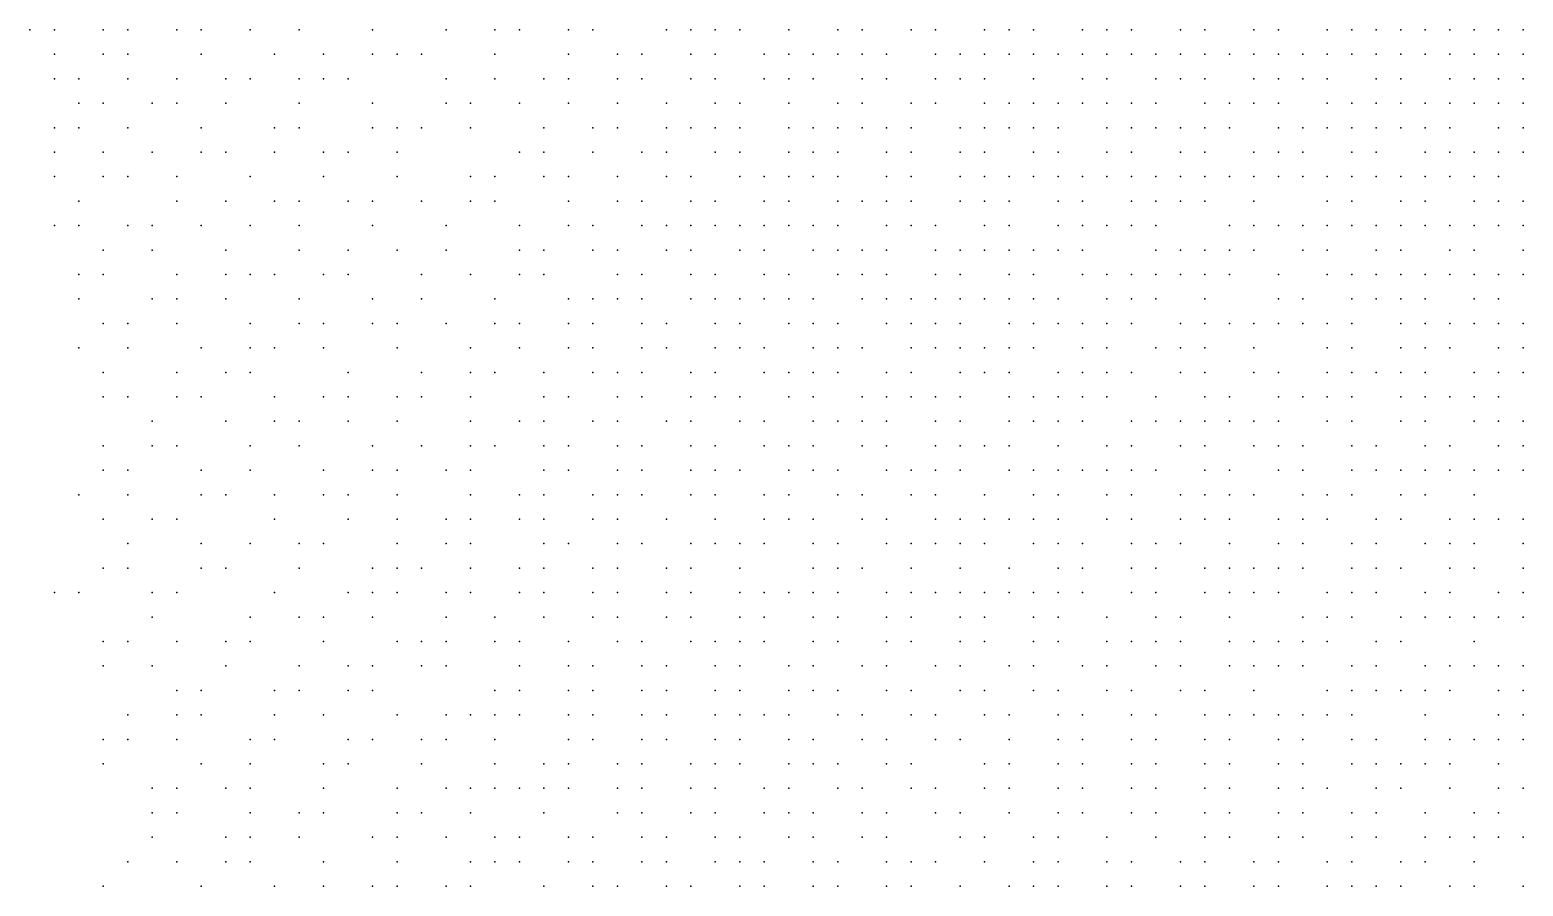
# Model space of a CAD drawing. Extents: x 429 to 793, y 817 to 1241.
# Drawn here: x 430.1 to 474.63, y 1108.61 to 1134.16 of the extents above; entities that cross this region are included whole.
import ezdxf

# ---------------------------------------------------------------- set-up
doc = ezdxf.new("R2010")
doc.units = 0

msp = doc.modelspace()

# ---------------------------------------------------------------- linework, layer by layer
for p in [(430.1, 1134.16, 36.627), (430.83, 1134.16, 38.697), (432.29, 1134.16, 43.99), (433.02, 1134.16, 46.883), (434.48, 1134.16, 52.167), (435.21, 1134.16, 53.85), (436.67, 1134.16, 59.05), (438.13, 1134.16, 64.03), (440.32, 1134.16, 71.054), (442.51, 1134.16, 77.49), (443.97, 1134.16, 82.232), (444.7, 1134.16, 83.904), (446.16, 1134.16, 88.23), (446.89, 1134.16, 90.485), (449.08, 1134.16, 96.542), (449.81, 1134.16, 98.606), (450.54, 1134.16, 100.353), (451.27, 1134.16, 102.727), (452.73, 1134.16, 107.301), (454.19, 1134.16, 111.198), (454.92, 1134.16, 114.02), (456.38, 1134.16, 118.237), (457.11, 1134.16, 120.145), (458.57, 1134.16, 124.683), (459.3, 1134.16, 126.77), (460.03, 1134.16, 128.952), (461.49, 1134.16, 132.63), (462.22, 1134.16, 134.45), (462.95, 1134.16, 136.253), (464.41, 1134.16, 140.695), (465.14, 1134.16, 142.46), (466.6, 1134.16, 145.91), (467.33, 1134.16, 147.055), (468.79, 1134.16, 151.328), (469.52, 1134.16, 152.898), (470.25, 1134.16, 154.605), (470.98, 1134.16, 156.143), (471.71, 1134.16, 157.81), (472.44, 1134.16, 159.04), (473.17, 1134.16, 160.933), (473.9, 1134.16, 162.14), (474.63, 1134.16, 163.998), (430.83, 1133.43, 38.903), (432.29, 1133.43, 44.268), (433.02, 1133.43, 45.707), (435.21, 1133.43, 54.15), (437.4, 1133.43, 61.72), (438.86, 1133.43, 66.672), (440.32, 1133.43, 70.493), (441.05, 1133.43, 73.363), (441.78, 1133.43, 74.93), (443.97, 1133.43, 81.735), (446.16, 1133.43, 87.75), (447.62, 1133.43, 91.78), (448.35, 1133.43, 94.183), (449.81, 1133.43, 97.692), (450.54, 1133.43, 100.772), (452, 1133.43, 105.012), (452.73, 1133.43, 106.857), (453.46, 1133.43, 108.922), (454.19, 1133.43, 111.42), (454.92, 1133.43, 113.938), (455.65, 1133.43, 115.97), (457.11, 1133.43, 120.47), (457.84, 1133.43, 122.75), (458.57, 1133.43, 124.908), (459.3, 1133.43, 126.989), (460.03, 1133.43, 128.867), (460.76, 1133.43, 130.097), (461.49, 1133.43, 132.955), (462.22, 1133.43, 134.775), (462.95, 1133.43, 136.987), (463.68, 1133.43, 138.365), (464.41, 1133.43, 140.523), (465.14, 1133.43, 141.89), (465.87, 1133.43, 144.027), (466.6, 1133.43, 146.212), (467.33, 1133.43, 147.437), (468.06, 1133.43, 149.507), (468.79, 1133.43, 150.793), (469.52, 1133.43, 152.815), (470.25, 1133.43, 154.07), (470.98, 1133.43, 156.055), (471.71, 1133.43, 157.29), (472.44, 1133.43, 159.305), (473.17, 1133.43, 160.413), (473.9, 1133.43, 162.397), (474.63, 1133.43, 163.493), (430.83, 1132.7, 38.307), (431.56, 1132.7, 40.826), (433.02, 1132.7, 46.567), (434.48, 1132.7, 50.987), (435.94, 1132.7, 56.718), (436.67, 1132.7, 59.116), (438.13, 1132.7, 63.055), (438.86, 1132.7, 66.275), (439.59, 1132.7, 68.66), (442.51, 1132.7, 77.309), (443.97, 1132.7, 81.24), (445.43, 1132.7, 85.487), (446.16, 1132.7, 87.931), (447.62, 1132.7, 92.08), (448.35, 1132.7, 93.722), (449.81, 1132.7, 98.34), (450.54, 1132.7, 100.097), (452, 1132.7, 104.572), (452.73, 1132.7, 106.894), (453.46, 1132.7, 109.237), (454.92, 1132.7, 113.508), (455.65, 1132.7, 115.543), (457.11, 1132.7, 120.057), (457.84, 1132.7, 121.76), (458.57, 1132.7, 124.61), (460.03, 1132.7, 129.09), (461.49, 1132.7, 132.38), (462.22, 1132.7, 134.19), (463.68, 1132.7, 137.8), (464.41, 1132.7, 140.445), (465.14, 1132.7, 142.113), (466.6, 1132.7, 145.58), (467.33, 1132.7, 147.66), (468.06, 1132.7, 148.957), (468.79, 1132.7, 151.005), (470.25, 1132.7, 154.28), (470.98, 1132.7, 155.52), (472.44, 1132.7, 158.7), (473.17, 1132.7, 161.1), (473.9, 1132.7, 162.655), (474.63, 1132.7, 164.17), (431.56, 1131.97, 40.717), (432.29, 1131.97, 43.007), (433.75, 1131.97, 48.28), (434.48, 1131.97, 50.916), (435.94, 1131.97, 56.139), (438.13, 1131.97, 63.722), (440.32, 1131.97, 69.985), (442.51, 1131.97, 77.122), (443.24, 1131.97, 79.097), (444.7, 1131.97, 83.213), (446.16, 1131.97, 87.454), (447.62, 1131.97, 91.493), (449.08, 1131.97, 95.675), (450.54, 1131.97, 100.29), (451.27, 1131.97, 102.52), (452.73, 1131.97, 106.628), (454.19, 1131.97, 111.214), (454.92, 1131.97, 113.835), (456.38, 1131.97, 117.72), (457.11, 1131.97, 120.293), (458.57, 1131.97, 124.747), (459.3, 1131.97, 126.82), (460.03, 1131.97, 128.7), (460.76, 1131.97, 131.068), (461.49, 1131.97, 132.71), (462.22, 1131.97, 135.013), (462.95, 1131.97, 136.335), (463.68, 1131.97, 138.603), (465.14, 1131.97, 141.638), (465.87, 1131.97, 144.255), (466.6, 1131.97, 145.11), (467.33, 1131.97, 147.12), (468.79, 1131.97, 151.292), (469.52, 1131.97, 153.02), (470.25, 1131.97, 154.56), (470.98, 1131.97, 156.24), (471.71, 1131.97, 157.745), (472.44, 1131.97, 159.4), (473.17, 1131.97, 160.868), (473.9, 1131.97, 162.48), (474.63, 1131.97, 163.67), (430.83, 1131.24, 37.27), (431.56, 1131.24, 40.087), (433.02, 1131.24, 45.617), (435.21, 1131.24, 53.079), (437.4, 1131.24, 60.745), (438.13, 1131.24, 63.047), (440.32, 1131.24, 70.647), (441.05, 1131.24, 72.142), (441.78, 1131.24, 74.303), (443.24, 1131.24, 78.593), (445.43, 1131.24, 85.065), (446.89, 1131.24, 89.423), (447.62, 1131.24, 91.675), (449.08, 1131.24, 95.867), (449.81, 1131.24, 97.772), (450.54, 1131.24, 99.838), (451.27, 1131.24, 102.255), (452.73, 1131.24, 106.848), (453.46, 1131.24, 109.037), (454.19, 1131.24, 111.45), (454.92, 1131.24, 113.415), (455.65, 1131.24, 116.02), (456.38, 1131.24, 118.065), (457.84, 1131.24, 122.643), (458.57, 1131.24, 124.34), (459.3, 1131.24, 126.962), (460.03, 1131.24, 129.035), (460.76, 1131.24, 130.677), (462.22, 1131.24, 134.85), (462.95, 1131.24, 136.66), (463.68, 1131.24, 138.843), (464.41, 1131.24, 140.21), (465.14, 1131.24, 142.357), (465.87, 1131.24, 143.7), (467.33, 1131.24, 147.89), (468.06, 1131.24, 149.18), (468.79, 1131.24, 151.22), (469.52, 1131.24, 152.49), (470.25, 1131.24, 154.493), (470.98, 1131.24, 155.727), (471.71, 1131.24, 157.67), (472.44, 1131.24, 158.885), (473.9, 1131.24, 162.685), (474.63, 1131.24, 163.918), (430.83, 1130.51, 37.467), (432.29, 1130.51, 42.61), (433.75, 1130.51, 47.927), (435.21, 1130.51, 52.496), (435.94, 1130.51, 55.083), (437.4, 1130.51, 60.699), (438.86, 1130.51, 65.35), (439.59, 1130.51, 67.74), (441.05, 1130.51, 72.372), (444.7, 1130.51, 82.901), (445.43, 1130.51, 84.585), (446.89, 1130.51, 88.95), (448.35, 1130.51, 93.64), (449.08, 1130.51, 95.413), (450.54, 1130.51, 100.047), (451.27, 1130.51, 102.037), (452.73, 1130.51, 106.306), (453.46, 1130.51, 109.273), (454.19, 1130.51, 111.027), (455.65, 1130.51, 116.08), (456.38, 1130.51, 117.655), (457.84, 1130.51, 122.59), (458.57, 1130.51, 124.582), (460.03, 1130.51, 128.983), (460.76, 1130.51, 130.635), (462.22, 1130.51, 134.707), (462.95, 1130.51, 137), (464.41, 1130.51, 140.542), (465.14, 1130.51, 141.817), (466.6, 1130.51, 146.05), (467.33, 1130.51, 147.755), (468.06, 1130.51, 149.43), (469.52, 1130.51, 152.72), (470.25, 1130.51, 154.355), (471.71, 1130.51, 157.545), (472.44, 1130.51, 159.09), (473.17, 1130.51, 160.67), (473.9, 1130.51, 162.2), (474.63, 1130.51, 163.537), (430.83, 1129.78, 36.978), (432.29, 1129.78, 41.983), (433.02, 1129.78, 44.333), (434.48, 1129.78, 49.73), (436.67, 1129.78, 57.7), (438.86, 1129.78, 65.328), (441.05, 1129.78, 71.855), (443.24, 1129.78, 77.919), (443.97, 1129.78, 80.47), (445.43, 1129.78, 84.88), (446.16, 1129.78, 86.68), (447.62, 1129.78, 91.393), (449.08, 1129.78, 95.62), (449.81, 1129.78, 97.625), (451.27, 1129.78, 102.367), (452, 1129.78, 104.273), (452.73, 1129.78, 106.633), (453.46, 1129.78, 108.84), (454.19, 1129.78, 111.387), (455.65, 1129.78, 115.845), (456.38, 1129.78, 118), (457.84, 1129.78, 122.485), (458.57, 1129.78, 124.843), (459.3, 1129.78, 126.92), (460.03, 1129.78, 128.597), (460.76, 1129.78, 131.057), (461.49, 1129.78, 131.9), (462.22, 1129.78, 134.635), (462.95, 1129.78, 136.927), (463.68, 1129.78, 138.225), (464.41, 1129.78, 139.92), (465.14, 1129.78, 142.62), (465.87, 1129.78, 144.35), (466.6, 1129.78, 145.525), (467.33, 1129.78, 146.83), (468.06, 1129.78, 148.91), (468.79, 1129.78, 150.19), (469.52, 1129.78, 152.215), (470.25, 1129.78, 154.652), (470.98, 1129.78, 156.25), (471.71, 1129.78, 157.838), (472.44, 1129.78, 159.387), (473.17, 1129.78, 160.955), (473.9, 1129.78, 162.477), (431.56, 1129.05, 38.805), (434.48, 1129.05, 48.72), (435.94, 1129.05, 54.82), (437.4, 1129.05, 59.74), (438.13, 1129.05, 62.344), (439.59, 1129.05, 66.681), (440.32, 1129.05, 69.227), (441.78, 1129.05, 73.753), (443.24, 1129.05, 78.423), (443.97, 1129.05, 80.267), (446.16, 1129.05, 86.875), (447.62, 1129.05, 90.814), (448.35, 1129.05, 93.393), (449.81, 1129.05, 96.945), (450.54, 1129.05, 99.511), (452, 1129.05, 103.836), (452.73, 1129.05, 106.2), (454.19, 1129.05, 110.85), (454.92, 1129.05, 113.687), (455.65, 1129.05, 115.435), (456.38, 1129.05, 118.357), (457.84, 1129.05, 122.555), (458.57, 1129.05, 124.45), (459.3, 1129.05, 127.082), (460.76, 1129.05, 130.07), (461.49, 1129.05, 132.74), (462.95, 1129.05, 136.367), (463.68, 1129.05, 138.565), (464.41, 1129.05, 140.73), (465.14, 1129.05, 142.08), (466.6, 1129.05, 145.848), (468.79, 1129.05, 150.95), (469.52, 1129.05, 152.52), (470.98, 1129.05, 155.745), (471.71, 1129.05, 157.407), (473.17, 1129.05, 160.523), (473.9, 1129.05, 161.998), (474.63, 1129.05, 164.27), (430.83, 1128.32, 35.907), (431.56, 1128.32, 38.055), (433.02, 1128.32, 42.681), (433.75, 1128.32, 45.72), (435.21, 1128.32, 51.213), (436.67, 1128.32, 56.68), (438.13, 1128.32, 61.788), (440.32, 1128.32, 69.024), (442.51, 1128.32, 76.073), (444.7, 1128.32, 81.848), (446.16, 1128.32, 86.279), (446.89, 1128.32, 88.87), (448.35, 1128.32, 92.93), (449.08, 1128.32, 95.52), (449.81, 1128.32, 97.608), (450.54, 1128.32, 99.866), (451.27, 1128.32, 101.823), (452, 1128.32, 104.017), (452.73, 1128.32, 106.562), (453.46, 1128.32, 108.656), (454.19, 1128.32, 111.313), (455.65, 1128.32, 116.001), (456.38, 1128.32, 117.845), (457.11, 1128.32, 120.23), (458.57, 1128.32, 125.003), (459.3, 1128.32, 126.695), (460.76, 1128.32, 130.42), (461.49, 1128.32, 132.595), (462.22, 1128.32, 134.42), (462.95, 1128.32, 136.64), (463.68, 1128.32, 138.9), (465.87, 1128.32, 143.673), (466.6, 1128.32, 146.19), (467.33, 1128.32, 147.885), (468.06, 1128.32, 149.55), (468.79, 1128.32, 151.21), (469.52, 1128.32, 152.845), (470.25, 1128.32, 154.465), (470.98, 1128.32, 156.055), (471.71, 1128.32, 157.645), (472.44, 1128.32, 159.215), (473.17, 1128.32, 160.77), (473.9, 1128.32, 162.29), (474.63, 1128.32, 163.805), (432.29, 1127.59, 40.08), (433.75, 1127.59, 45.72), (435.94, 1127.59, 53.426), (438.13, 1127.59, 61.757), (439.59, 1127.59, 66.448), (441.05, 1127.59, 70.703), (442.51, 1127.59, 75.567), (444.7, 1127.59, 82.151), (445.43, 1127.59, 84.093), (446.89, 1127.59, 88.223), (447.62, 1127.59, 90.2), (449.08, 1127.59, 95.07), (449.81, 1127.59, 96.716), (451.27, 1127.59, 102.059), (452, 1127.59, 104.255), (453.46, 1127.59, 108.91), (454.19, 1127.59, 110.9), (454.92, 1127.59, 113.533), (455.65, 1127.59, 115.957), (457.11, 1127.59, 120.6), (457.84, 1127.59, 122.618), (458.57, 1127.59, 124.223), (459.3, 1127.59, 127.05), (460.03, 1127.59, 128.91), (460.76, 1127.59, 130.77), (461.49, 1127.59, 133.235), (463.68, 1127.59, 138.843), (464.41, 1127.59, 139.667), (465.14, 1127.59, 141.89), (465.87, 1127.59, 144.48), (466.6, 1127.59, 145.685), (468.06, 1127.59, 149.06), (468.79, 1127.59, 150.71), (470.25, 1127.59, 153.98), (470.98, 1127.59, 155.59), (472.44, 1127.59, 158.75), (473.17, 1127.59, 160.3), (474.63, 1127.59, 163.34), (431.56, 1126.86, 37.25), (432.29, 1126.86, 40.075), (434.48, 1126.86, 47.852), (435.94, 1126.86, 53.525), (436.67, 1126.86, 55.832), (437.4, 1126.86, 58.75), (438.86, 1126.86, 63.31), (439.59, 1126.86, 65.912), (441.78, 1126.86, 72.965), (443.24, 1126.86, 77.487), (444.7, 1126.86, 81.668), (445.43, 1126.86, 84.109), (447.62, 1126.86, 90.875), (448.35, 1126.86, 92.682), (449.81, 1126.86, 97.383), (450.54, 1126.86, 99.743), (452, 1126.86, 103.722), (452.73, 1126.86, 106.285), (454.19, 1126.86, 111.26), (454.92, 1126.86, 113.605), (455.65, 1126.86, 115.55), (457.11, 1126.86, 120.2), (457.84, 1126.86, 122.887), (459.3, 1126.86, 127.138), (460.03, 1126.86, 129), (461.49, 1126.86, 133.33), (462.22, 1126.86, 135.145), (462.95, 1126.86, 136.94), (463.68, 1126.86, 138.73), (464.41, 1126.86, 140.49), (465.14, 1126.86, 142.24), (465.87, 1126.86, 144.307), (467.33, 1126.86, 147.715), (468.79, 1126.86, 151.04), (469.52, 1126.86, 152.685), (470.25, 1126.86, 154.3), (470.98, 1126.86, 155.91), (471.71, 1126.86, 157.48), (472.44, 1126.86, 159.06), (473.17, 1126.86, 161.017), (473.9, 1126.86, 162.147), (474.63, 1126.86, 164.04), (431.56, 1126.13, 37.245), (433.75, 1126.13, 44.2), (434.48, 1126.13, 47.202), (435.94, 1126.13, 53.086), (438.13, 1126.13, 60.835), (440.32, 1126.13, 67.285), (441.78, 1126.13, 72.862), (443.97, 1126.13, 79.638), (446.16, 1126.13, 85.637), (446.89, 1126.13, 88.127), (447.62, 1126.13, 89.952), (448.35, 1126.13, 92.9), (449.81, 1126.13, 97.307), (450.54, 1126.13, 99.312), (451.27, 1126.13, 101.682), (452, 1126.13, 104.067), (452.73, 1126.13, 106.543), (453.46, 1126.13, 108.444), (454.92, 1126.13, 113.383), (455.65, 1126.13, 115.928), (456.38, 1126.13, 117.968), (457.11, 1126.13, 120.573), (457.84, 1126.13, 122.493), (458.57, 1126.13, 124.97), (459.3, 1126.13, 126.568), (460.03, 1126.13, 128.722), (460.76, 1126.13, 130.298), (462.22, 1126.13, 134.6), (462.95, 1126.13, 137.298), (463.68, 1126.13, 139.085), (465.14, 1126.13, 142.59), (467.33, 1126.13, 147.21), (468.06, 1126.13, 149.73), (469.52, 1126.13, 153.01), (470.25, 1126.13, 154.62), (470.98, 1126.13, 156.23), (471.71, 1126.13, 157.8), (473.17, 1126.13, 160.91), (473.9, 1126.13, 162.45), (432.29, 1125.4, 39.36), (433.02, 1125.4, 41.577), (434.48, 1125.4, 46.552), (436.67, 1125.4, 55.056), (438.13, 1125.4, 60), (438.86, 1125.4, 62.928), (440.32, 1125.4, 67.97), (441.05, 1125.4, 70.178), (442.51, 1125.4, 74.382), (443.97, 1125.4, 79.155), (444.7, 1125.4, 81.003), (446.16, 1125.4, 85.843), (446.89, 1125.4, 87.548), (448.35, 1125.4, 92.447), (449.08, 1125.4, 94.933), (450.54, 1125.4, 99.66), (451.27, 1125.4, 101.44), (452.73, 1125.4, 106.127), (453.46, 1125.4, 109.02), (454.19, 1125.4, 111.488), (455.65, 1125.4, 116.103), (456.38, 1125.4, 118.25), (457.11, 1125.4, 120.19), (457.84, 1125.4, 122.77), (459.3, 1125.4, 127.225), (460.03, 1125.4, 129.095), (460.76, 1125.4, 130.945), (461.49, 1125.4, 133.148), (462.22, 1125.4, 134.055), (462.95, 1125.4, 136.762), (464.41, 1125.4, 140.315), (465.14, 1125.4, 141.603), (465.87, 1125.4, 144.16), (466.6, 1125.4, 145.875), (467.33, 1125.4, 147.56), (468.06, 1125.4, 149.24), (468.79, 1125.4, 151.283), (469.52, 1125.4, 152.535), (470.98, 1125.4, 155.76), (471.71, 1125.4, 157.723), (472.44, 1125.4, 158.92), (473.17, 1125.4, 160.823), (473.9, 1125.4, 162), (474.63, 1125.4, 163.877), (431.56, 1124.67, 36.662), (433.02, 1124.67, 40.815), (435.21, 1124.67, 49.06), (436.67, 1124.67, 53.883), (437.4, 1124.67, 57.16), (438.86, 1124.67, 62.344), (441.05, 1124.67, 70.025), (443.24, 1124.67, 76.79), (444.7, 1124.67, 81.207), (446.16, 1124.67, 85.399), (446.89, 1124.67, 87.873), (448.35, 1124.67, 92.354), (449.08, 1124.67, 94.481), (450.54, 1124.67, 99.227), (451.27, 1124.67, 101.7), (452, 1124.67, 104.02), (453.46, 1124.67, 108.405), (454.19, 1124.67, 111.077), (454.92, 1124.67, 113.16), (456.38, 1124.67, 118.235), (457.11, 1124.67, 120.57), (457.84, 1124.67, 122.865), (458.57, 1124.67, 124.78), (459.3, 1124.67, 127.322), (460.03, 1124.67, 129.465), (461.49, 1124.67, 133.525), (462.22, 1124.67, 135.34), (463.68, 1124.67, 138.925), (464.41, 1124.67, 140.68), (465.14, 1124.67, 142.43), (466.6, 1124.67, 145.38), (468.79, 1124.67, 151.24), (469.52, 1124.67, 152.06), (470.98, 1124.67, 156.05), (471.71, 1124.67, 157.685), (472.44, 1124.67, 159.21), (473.9, 1124.67, 162.277), (474.63, 1124.67, 163.84), (432.29, 1123.94, 38.67), (434.48, 1123.94, 45.75), (435.94, 1123.94, 51), (436.67, 1123.94, 53.822), (439.59, 1123.94, 64.48), (441.78, 1123.94, 71.395), (443.24, 1123.94, 76.655), (443.97, 1123.94, 78.743), (445.43, 1123.94, 82.945), (446.89, 1123.94, 87.41), (447.62, 1123.94, 89.941), (448.35, 1123.94, 92.222), (449.81, 1123.94, 96.985), (450.54, 1123.94, 99.481), (452, 1123.94, 104.4), (452.73, 1123.94, 106.787), (453.46, 1123.94, 108.783), (454.19, 1123.94, 111.162), (455.65, 1123.94, 115.982), (456.38, 1123.94, 118.616), (457.84, 1123.94, 122.675), (458.57, 1123.94, 125.167), (459.3, 1123.94, 126.105), (460.76, 1123.94, 130.505), (461.49, 1123.94, 133), (462.22, 1123.94, 134.81), (462.95, 1123.94, 136.62), (464.41, 1123.94, 141.05), (465.14, 1123.94, 142.743), (466.6, 1123.94, 146.187), (467.33, 1123.94, 147.443), (468.79, 1123.94, 150.765), (469.52, 1123.94, 152.833), (470.25, 1123.94, 154.038), (470.98, 1123.94, 155.633), (471.71, 1123.94, 157.235), (473.17, 1123.94, 161.12), (473.9, 1123.94, 161.88), (474.63, 1123.94, 164.16), (432.29, 1123.21, 37.973), (433.02, 1123.21, 40.16), (434.48, 1123.21, 45.1), (435.21, 1123.21, 48.13), (437.4, 1123.21, 55.433), (438.86, 1123.21, 61.712), (439.59, 1123.21, 63.94), (441.05, 1123.21, 68.52), (441.78, 1123.21, 71.593), (443.24, 1123.21, 76.181), (445.43, 1123.21, 83.27), (446.16, 1123.21, 85.11), (447.62, 1123.21, 89.487), (448.35, 1123.21, 92.24), (449.81, 1123.21, 97.131), (450.54, 1123.21, 99.047), (451.27, 1123.21, 101.957), (452.73, 1123.21, 106.76), (453.46, 1123.21, 109.16), (454.92, 1123.21, 113.825), (455.65, 1123.21, 115.588), (456.38, 1123.21, 118.425), (457.11, 1123.21, 120.177), (457.84, 1123.21, 122.967), (459.3, 1123.21, 127.43), (460.03, 1123.21, 129.31), (460.76, 1123.21, 131.16), (461.49, 1123.21, 133.38), (462.22, 1123.21, 135.45), (463.68, 1123.21, 139.247), (465.14, 1123.21, 142.287), (465.87, 1123.21, 144.39), (467.33, 1123.21, 147.8), (468.06, 1123.21, 149.455), (468.79, 1123.21, 151.11), (469.52, 1123.21, 152.745), (470.98, 1123.21, 155.975), (471.71, 1123.21, 157.57), (472.44, 1123.21, 159.505), (473.17, 1123.21, 160.69), (473.9, 1123.21, 162.58), (433.75, 1122.48, 42.465), (435.94, 1122.48, 49.382), (437.4, 1122.48, 55.582), (438.13, 1122.48, 58.18), (439.59, 1122.48, 63.757), (441.05, 1122.48, 68.524), (443.24, 1122.48, 75.708), (444.7, 1122.48, 80.455), (445.43, 1122.48, 82.323), (446.89, 1122.48, 87.188), (447.62, 1122.48, 89.727), (449.08, 1122.48, 94.651), (449.81, 1122.48, 96.698), (451.27, 1122.48, 101.92), (452, 1122.48, 104.044), (453.46, 1122.48, 108.757), (454.19, 1122.48, 111.645), (454.92, 1122.48, 113.535), (455.65, 1122.48, 116.273), (457.11, 1122.48, 120.857), (457.84, 1122.48, 123.075), (459.3, 1122.48, 126.88), (460.03, 1122.48, 129.695), (460.76, 1122.48, 131.54), (461.49, 1122.48, 133.76), (462.95, 1122.48, 137.37), (463.68, 1122.48, 139.145), (464.41, 1122.48, 140.92), (465.14, 1122.48, 142.655), (465.87, 1122.48, 144.767), (466.6, 1122.48, 145.615), (467.33, 1122.48, 148.17), (468.79, 1122.48, 150.65), (469.52, 1122.48, 152.683), (470.98, 1122.48, 155.92), (471.71, 1122.48, 157.923), (473.17, 1122.48, 161.035), (473.9, 1122.48, 162.17), (474.63, 1122.48, 164.073), (432.29, 1121.75, 37.6), (433.75, 1121.75, 41.997), (434.48, 1121.75, 43.877), (436.67, 1121.75, 51.915), (438.13, 1121.75, 57.767), (440.32, 1121.75, 65.545), (441.78, 1121.75, 70.12), (443.24, 1121.75, 75.222), (443.97, 1121.75, 78.133), (445.43, 1121.75, 82.547), (446.16, 1121.75, 84.761), (447.62, 1121.75, 89.273), (448.35, 1121.75, 92.25), (449.81, 1121.75, 97.06), (450.54, 1121.75, 98.875), (452, 1121.75, 104.333), (452.73, 1121.75, 106.353), (453.46, 1121.75, 109.056), (454.92, 1121.75, 113.93), (455.65, 1121.75, 116.277), (457.11, 1121.75, 121.15), (457.84, 1121.75, 123.274), (458.57, 1121.75, 125.658), (459.3, 1121.75, 127.268), (460.76, 1121.75, 131), (462.22, 1121.75, 135.06), (462.95, 1121.75, 137.51), (464.41, 1121.75, 141.055), (465.14, 1121.75, 142.593), (466.6, 1121.75, 146.023), (467.33, 1121.75, 148.133), (468.06, 1121.75, 149.365), (469.52, 1121.75, 152.658), (470.25, 1121.75, 154.25), (471.71, 1121.75, 157.453), (472.44, 1121.75, 159.4), (473.9, 1121.75, 162.49), (474.63, 1121.75, 163.64), (432.29, 1121.02, 36.943), (433.02, 1121.02, 38.875), (435.21, 1121.02, 46.14), (436.67, 1121.02, 51.005), (438.86, 1121.02, 59.954), (440.32, 1121.02, 65.22), (441.05, 1121.02, 67.69), (442.51, 1121.02, 72.743), (443.24, 1121.02, 75.575), (445.43, 1121.02, 82.603), (446.16, 1121.02, 84.64), (447.62, 1121.02, 89.644), (448.35, 1121.02, 91.8), (449.81, 1121.02, 96.193), (450.54, 1121.02, 99.153), (451.27, 1121.02, 101.89), (452.73, 1121.02, 106.748), (453.46, 1121.02, 109.355), (454.19, 1121.02, 111.153), (455.65, 1121.02, 116.288), (456.38, 1121.02, 118.64), (457.11, 1121.02, 121.265), (457.84, 1121.02, 123.192), (459.3, 1121.02, 127.675), (460.03, 1121.02, 129.55), (460.76, 1121.02, 131.4), (461.49, 1121.02, 133.897), (462.22, 1121.02, 135.71), (462.95, 1121.02, 137.005), (463.68, 1121.02, 139.038), (465.14, 1121.02, 142.945), (465.87, 1121.02, 144.253), (467.33, 1121.02, 147.653), (468.06, 1121.02, 149.735), (469.52, 1121.02, 153.025), (470.25, 1121.02, 153.833), (470.98, 1121.02, 156.25), (471.71, 1121.02, 157.395), (472.44, 1121.02, 158.98), (473.17, 1121.02, 160.525), (473.9, 1121.02, 162.07), (474.63, 1121.02, 163.958), (431.56, 1120.29, 36.125), (433.02, 1120.29, 39.163), (435.21, 1120.29, 45.175), (435.94, 1120.29, 47.66), (437.4, 1120.29, 53.245), (438.86, 1120.29, 59.413), (439.59, 1120.29, 61.986), (441.05, 1120.29, 66.935), (443.24, 1120.29, 74.865), (444.7, 1120.29, 79.785), (445.43, 1120.29, 82.343), (446.89, 1120.29, 87.213), (447.62, 1120.29, 89.192), (448.35, 1120.29, 92.06), (449.81, 1120.29, 96.898), (450.54, 1120.29, 99.427), (452, 1120.29, 103.901), (452.73, 1120.29, 106.345), (454.19, 1120.29, 111.552), (454.92, 1120.29, 114.337), (456.38, 1120.29, 119.055), (457.11, 1120.29, 120.71), (458.57, 1120.29, 125.24), (460.03, 1120.29, 129.688), (460.76, 1120.29, 131.803), (462.22, 1120.29, 135.855), (462.95, 1120.29, 137.65), (464.41, 1120.29, 141.19), (465.14, 1120.29, 142.46), (465.87, 1120.29, 144.18), (466.6, 1120.29, 145.9), (468.06, 1120.29, 149.28), (468.79, 1120.29, 151.333), (469.52, 1120.29, 152.58), (470.98, 1120.29, 156.185), (471.71, 1120.29, 157.783), (473.17, 1120.29, 160.905), (432.29, 1119.56, 37.017), (433.75, 1119.56, 40.635), (434.48, 1119.56, 42.05), (437.4, 1119.56, 52.667), (439.59, 1119.56, 60.892), (441.05, 1119.56, 67.272), (442.51, 1119.56, 72.477), (443.24, 1119.56, 74.564), (444.7, 1119.56, 78.871), (445.43, 1119.56, 81.9), (446.89, 1119.56, 86.763), (447.62, 1119.56, 89.565), (449.08, 1119.56, 94.517), (450.54, 1119.56, 99.003), (452, 1119.56, 104.498), (452.73, 1119.56, 106.74), (453.46, 1119.56, 109.259), (454.92, 1119.56, 113.953), (455.65, 1119.56, 116.812), (457.11, 1119.56, 121.4), (457.84, 1119.56, 123.748), (458.57, 1119.56, 125.917), (459.3, 1119.56, 127.545), (460.03, 1119.56, 129.42), (460.76, 1119.56, 131.288), (462.22, 1119.56, 135.35), (462.95, 1119.56, 137.798), (464.41, 1119.56, 141.34), (465.14, 1119.56, 142.86), (465.87, 1119.56, 144.598), (467.33, 1119.56, 147.547), (468.06, 1119.56, 149.665), (468.79, 1119.56, 150.893), (470.25, 1119.56, 154.16), (470.98, 1119.56, 156.167), (472.44, 1119.56, 159.33), (473.17, 1119.56, 160.488), (473.9, 1119.56, 162.422), (474.63, 1119.56, 163.555), (433.02, 1118.83, 37.965), (435.21, 1118.83, 44.263), (436.67, 1118.83, 49.202), (438.13, 1118.83, 54.937), (438.86, 1118.83, 58.19), (441.05, 1118.83, 66.36), (442.51, 1118.83, 71.503), (443.24, 1118.83, 74.62), (445.43, 1118.83, 81.235), (446.16, 1118.83, 84.02), (447.62, 1118.83, 88.89), (448.35, 1118.83, 91.579), (449.81, 1118.83, 96.936), (450.54, 1118.83, 99.398), (451.27, 1118.83, 101.127), (452, 1118.83, 104.085), (453.46, 1118.83, 109.57), (454.19, 1118.83, 111.585), (455.65, 1118.83, 116.346), (456.38, 1118.83, 118.905), (457.11, 1118.83, 121.622), (457.84, 1118.83, 122.78), (458.57, 1118.83, 126.055), (460.03, 1118.83, 129.82), (460.76, 1118.83, 131.69), (461.49, 1118.83, 134.182), (462.95, 1118.83, 137.307), (463.68, 1118.83, 139.342), (464.41, 1118.83, 140.86), (465.87, 1118.83, 144.97), (467.33, 1118.83, 147.525), (468.06, 1118.83, 149.187), (469.52, 1118.83, 152.497), (470.25, 1118.83, 154.52), (471.71, 1118.83, 157.725), (472.44, 1118.83, 158.91), (473.17, 1118.83, 160.855), (474.63, 1118.83, 163.92), (432.29, 1118.1, 36.495), (433.02, 1118.1, 38.26), (435.21, 1118.1, 43.65), (435.94, 1118.1, 46.233), (438.13, 1118.1, 54.736), (440.32, 1118.1, 62.593), (441.05, 1118.1, 65.85), (441.78, 1118.1, 69.07), (443.24, 1118.1, 74.15), (444.7, 1118.1, 78.677), (445.43, 1118.1, 81.608), (446.89, 1118.1, 86.59), (447.62, 1118.1, 89.16), (449.08, 1118.1, 94.043), (449.81, 1118.1, 97.032), (451.27, 1118.1, 101.837), (453.46, 1118.1, 109.173), (454.19, 1118.1, 111.998), (454.92, 1118.1, 114.389), (456.38, 1118.1, 118.736), (457.84, 1118.1, 122.925), (459.3, 1118.1, 128.37), (460.76, 1118.1, 132.103), (461.49, 1118.1, 134.34), (462.95, 1118.1, 137.96), (463.68, 1118.1, 139.745), (465.14, 1118.1, 142.78), (465.87, 1118.1, 144.515), (466.6, 1118.1, 146.63), (467.33, 1118.1, 147.915), (468.06, 1118.1, 150.003), (469.52, 1118.1, 152.455), (470.25, 1118.1, 154.09), (470.98, 1118.1, 155.7), (472.44, 1118.1, 159.272), (473.17, 1118.1, 160.45), (474.63, 1118.1, 163.53), (430.83, 1117.37, 34.05), (431.56, 1117.37, 35.403), (433.75, 1117.37, 38.85), (434.48, 1117.37, 41.103), (437.4, 1117.37, 51.068), (439.59, 1117.37, 60.03), (440.32, 1117.37, 62.822), (441.05, 1117.37, 65.34), (442.51, 1117.37, 71.263), (443.24, 1117.37, 73.562), (444.7, 1117.37, 79.065), (445.43, 1117.37, 81.267), (446.89, 1117.37, 86.535), (447.62, 1117.37, 88.72), (449.08, 1117.37, 94.337), (449.81, 1117.37, 96.615), (451.27, 1117.37, 102.13), (452, 1117.37, 104.673), (452.73, 1117.37, 106.94), (453.46, 1117.37, 109.583), (454.19, 1117.37, 112.41), (455.65, 1117.37, 117.092), (456.38, 1117.37, 119.048), (457.11, 1117.37, 121.69), (457.84, 1117.37, 123.62), (458.57, 1117.37, 126.215), (459.3, 1117.37, 128.107), (460.03, 1117.37, 129.72), (460.76, 1117.37, 131.322), (461.49, 1117.37, 133.84), (462.95, 1117.37, 137.475), (463.68, 1117.37, 139.255), (465.14, 1117.37, 142.305), (465.87, 1117.37, 144.91), (466.6, 1117.37, 146.388), (467.33, 1117.37, 148.3), (468.79, 1117.37, 151.638), (469.52, 1117.37, 152.862), (470.25, 1117.37, 154.49), (471.71, 1117.37, 157.702), (472.44, 1117.37, 158.877), (473.9, 1117.37, 161.99), (474.63, 1117.37, 163.91), (433.75, 1116.64, 38.3), (436.67, 1116.64, 46.949), (438.13, 1116.64, 53.431), (438.86, 1116.64, 56.1), (440.32, 1116.64, 62.295), (442.51, 1116.64, 70.43), (443.97, 1116.64, 76.046), (445.43, 1116.64, 80.377), (446.89, 1116.64, 86.426), (447.62, 1116.64, 88.99), (449.08, 1116.64, 93.91), (449.81, 1116.64, 96.91), (451.27, 1116.64, 102.231), (452, 1116.64, 104.99), (453.46, 1116.64, 109.82), (454.19, 1116.64, 112.027), (455.65, 1116.64, 117.25), (456.38, 1116.64, 119.2), (457.84, 1116.64, 123.772), (458.57, 1116.64, 126.375), (460.03, 1116.64, 130.14), (460.76, 1116.64, 131.995), (462.22, 1116.64, 135.165), (463.68, 1116.64, 139.425), (464.41, 1116.64, 141.195), (465.87, 1116.64, 144.688), (468.06, 1116.64, 149.12), (468.79, 1116.64, 151.62), (469.52, 1116.64, 153.26), (470.98, 1116.64, 155.69), (471.71, 1116.64, 157.697), (472.44, 1116.64, 158.878), (473.17, 1116.64, 160.44), (473.9, 1116.64, 161.992), (474.63, 1116.64, 163.523), (432.29, 1115.91, 35.725), (433.02, 1115.91, 37.2), (434.48, 1115.91, 39.645), (435.94, 1115.91, 44.685), (436.67, 1115.91, 47.16), (438.86, 1115.91, 54.862), (441.05, 1115.91, 65.067), (441.78, 1115.91, 67.26), (442.51, 1115.91, 69.94), (443.97, 1115.91, 76.122), (444.7, 1115.91, 78.165), (446.16, 1115.91, 83.596), (447.62, 1115.91, 88.557), (448.35, 1115.91, 91.51), (449.81, 1115.91, 96.896), (450.54, 1115.91, 99.793), (451.27, 1115.91, 102.032), (452, 1115.91, 104.702), (453.46, 1115.91, 109.628), (454.19, 1115.91, 112.363), (455.65, 1115.91, 117.062), (456.38, 1115.91, 119.437), (457.84, 1115.91, 123.316), (458.57, 1115.91, 126.606), (460.03, 1115.91, 130.557), (460.76, 1115.91, 132.165), (462.22, 1115.91, 136.505), (462.95, 1115.91, 137.413), (463.68, 1115.91, 138.955), (464.41, 1115.91, 141.385), (465.87, 1115.91, 144.88), (466.6, 1115.91, 146.57), (467.33, 1115.91, 148.275), (468.06, 1115.91, 149.95), (468.79, 1115.91, 150.773), (470.25, 1115.91, 154.07), (470.98, 1115.91, 156.09), (473.17, 1115.91, 160.05), (432.29, 1115.18, 35.175), (433.75, 1115.18, 38.01), (435.94, 1115.18, 43.765), (438.13, 1115.18, 51.907), (439.59, 1115.18, 58.064), (440.32, 1115.18, 60.88), (441.78, 1115.18, 67.327), (442.51, 1115.18, 69.455), (444.7, 1115.18, 78.56), (446.16, 1115.18, 83.172), (446.89, 1115.18, 86.265), (448.35, 1115.18, 90.749), (449.08, 1115.18, 93.783), (450.54, 1115.18, 99.387), (451.27, 1115.18, 102.352), (452.73, 1115.18, 107.613), (453.46, 1115.18, 110.061), (454.92, 1115.18, 115.307), (455.65, 1115.18, 117.398), (457.11, 1115.18, 122.02), (457.84, 1115.18, 123.935), (459.3, 1115.18, 127.235), (460.03, 1115.18, 130.065), (461.49, 1115.18, 134.2), (462.22, 1115.18, 136.02), (463.68, 1115.18, 139.61), (464.41, 1115.18, 141.803), (465.87, 1115.18, 144.415), (466.6, 1115.18, 146.135), (467.33, 1115.18, 148.25), (468.06, 1115.18, 149.923), (469.52, 1115.18, 153.238), (470.25, 1115.18, 154.467), (471.71, 1115.18, 157.687), (472.44, 1115.18, 158.88), (473.17, 1115.18, 160.835), (473.9, 1115.18, 162.402), (474.63, 1115.18, 163.913), (434.48, 1114.45, 39.077), (435.21, 1114.45, 41.267), (437.4, 1114.45, 47.885), (438.13, 1114.45, 51.172), (439.59, 1114.45, 56.8), (440.32, 1114.45, 60.352), (443.97, 1114.45, 74.645), (444.7, 1114.45, 77.875), (446.16, 1114.45, 83.57), (446.89, 1114.45, 86.042), (448.35, 1114.45, 91.487), (449.08, 1114.45, 94.1), (450.54, 1114.45, 99.705), (451.27, 1114.45, 102.673), (452.73, 1114.45, 107.229), (453.46, 1114.45, 110.11), (454.19, 1114.45, 112.528), (455.65, 1114.45, 117.57), (456.38, 1114.45, 119.53), (457.84, 1114.45, 124.12), (458.57, 1114.45, 126.735), (460.03, 1114.45, 130.5), (460.76, 1114.45, 132.783), (462.22, 1114.45, 136.445), (462.95, 1114.45, 138.257), (464.41, 1114.45, 140.45), (465.14, 1114.45, 143.09), (466.6, 1114.45, 146.547), (468.79, 1114.45, 151.172), (469.52, 1114.45, 153.243), (470.25, 1114.45, 154.067), (470.98, 1114.45, 156.103), (471.71, 1114.45, 157.297), (472.44, 1114.45, 159.293), (473.9, 1114.45, 162.412), (474.63, 1114.45, 163.568), (433.02, 1113.72, 35.867), (434.48, 1113.72, 39.313), (435.21, 1113.72, 40.815), (437.4, 1113.72, 47.721), (438.86, 1113.72, 52.778), (441.05, 1113.72, 63.05), (442.51, 1113.72, 69.12), (443.24, 1113.72, 71.987), (443.97, 1113.72, 75.04), (444.7, 1113.72, 77.626), (446.16, 1113.72, 83.147), (446.89, 1113.72, 86.156), (448.35, 1113.72, 91.803), (449.08, 1113.72, 94.42), (450.54, 1113.72, 99.817), (451.27, 1113.72, 102.71), (452, 1113.72, 105.29), (452.73, 1113.72, 107.88), (454.19, 1113.72, 112.67), (454.92, 1113.72, 114.59), (456.38, 1113.72, 120.24), (457.11, 1113.72, 121.66), (458.57, 1113.72, 126.22), (459.3, 1113.72, 128.87), (460.76, 1113.72, 131.86), (461.49, 1113.72, 133.215), (462.95, 1113.72, 137.542), (463.68, 1113.72, 139.565), (465.14, 1113.72, 143.515), (465.87, 1113.72, 145.255), (466.6, 1113.72, 146.97), (467.33, 1113.72, 147.605), (468.06, 1113.72, 149.93), (468.79, 1113.72, 151.59), (469.52, 1113.72, 153.255), (471.71, 1113.72, 157.305), (473.9, 1113.72, 162.037), (474.63, 1113.72, 163.97), (432.29, 1112.99, 35.274), (433.02, 1112.99, 36.185), (434.48, 1112.99, 38.75), (436.67, 1112.99, 43.938), (437.4, 1112.99, 47.164), (439.59, 1112.99, 55.19), (440.32, 1112.99, 59.219), (441.78, 1112.99, 65.368), (442.51, 1112.99, 68.84), (443.97, 1112.99, 74.587), (446.16, 1112.99, 82.723), (446.89, 1112.99, 85.651), (448.35, 1112.99, 91.499), (449.08, 1112.99, 94.01), (450.54, 1112.99, 99.63), (451.27, 1112.99, 102.627), (452.73, 1112.99, 108.141), (453.46, 1112.99, 110.47), (454.92, 1112.99, 115.04), (455.65, 1112.99, 117.747), (457.11, 1112.99, 122.37), (457.84, 1112.99, 124.305), (459.3, 1112.99, 129.12), (460.76, 1112.99, 132.735), (461.49, 1112.99, 134.58), (462.95, 1112.99, 138.215), (463.68, 1112.99, 140.435), (465.14, 1112.99, 143.08), (465.87, 1112.99, 145.455), (467.33, 1112.99, 148.66), (468.06, 1112.99, 149.505), (469.52, 1112.99, 153.257), (470.25, 1112.99, 154.49), (471.71, 1112.99, 157.715), (472.44, 1112.99, 158.92), (473.17, 1112.99, 160.51), (473.9, 1112.99, 162.458), (474.63, 1112.99, 163.61), (432.29, 1112.26, 34.714), (435.21, 1112.26, 39.17), (436.67, 1112.26, 43.362), (438.86, 1112.26, 51.133), (439.59, 1112.26, 54.86), (441.78, 1112.26, 64.865), (443.97, 1112.26, 74.133), (445.43, 1112.26, 80.195), (446.16, 1112.26, 83.04), (447.62, 1112.26, 88.685), (448.35, 1112.26, 91.092), (449.81, 1112.26, 97.37), (450.54, 1112.26, 99.975), (451.27, 1112.26, 102.34), (452.73, 1112.26, 107.764), (453.46, 1112.26, 110.83), (454.19, 1112.26, 113.099), (455.65, 1112.26, 117.92), (456.38, 1112.26, 119.9), (458.57, 1112.26, 127.12), (459.3, 1112.26, 129.01), (460.76, 1112.26, 133.185), (461.49, 1112.26, 134.1), (462.95, 1112.26, 138.417), (463.68, 1112.26, 139.985), (465.14, 1112.26, 143.51), (465.87, 1112.26, 145.238), (467.33, 1112.26, 148.235), (468.06, 1112.26, 149.08), (469.52, 1112.26, 153.062), (470.25, 1112.26, 154.917), (470.98, 1112.26, 156.123), (471.71, 1112.26, 157.76), (472.44, 1112.26, 159.327), (473.9, 1112.26, 162.103), (433.75, 1111.53, 36.82), (434.48, 1111.53, 38.527), (435.94, 1111.53, 40.701), (436.67, 1111.53, 42.792), (438.86, 1111.53, 50.582), (441.05, 1111.53, 60.53), (442.51, 1111.53, 66.98), (443.24, 1111.53, 71.25), (443.97, 1111.53, 74.108), (444.7, 1111.53, 76.3), (445.43, 1111.53, 79.535), (446.16, 1111.53, 83.148), (447.62, 1111.53, 88.278), (448.35, 1111.53, 91.305), (449.81, 1111.53, 96.97), (450.54, 1111.53, 99.877), (452, 1111.53, 105.613), (452.73, 1111.53, 108.217), (454.19, 1111.53, 113.534), (454.92, 1111.53, 115.94), (456.38, 1111.53, 120.618), (457.11, 1111.53, 122.052), (458.57, 1111.53, 126.62), (459.3, 1111.53, 129.462), (460.76, 1111.53, 132.72), (461.49, 1111.53, 134.78), (462.95, 1111.53, 138.185), (463.68, 1111.53, 140.42), (465.14, 1111.53, 143.94), (465.87, 1111.53, 144.803), (467.33, 1111.53, 148.67), (468.06, 1111.53, 149.72), (468.79, 1111.53, 151.402), (470.25, 1111.53, 154.52), (470.98, 1111.53, 155.76), (472.44, 1111.53, 158.98), (473.9, 1111.53, 162.125), (474.63, 1111.53, 163.693), (433.75, 1110.8, 36.815), (434.48, 1110.8, 38.224), (436.67, 1110.8, 42.398), (438.13, 1110.8, 47.445), (438.86, 1110.8, 49.515), (441.05, 1110.8, 60.03), (441.78, 1110.8, 64.193), (443.24, 1110.8, 70.78), (445.43, 1110.8, 79.854), (447.62, 1110.8, 88.607), (448.35, 1110.8, 91.632), (449.81, 1110.8, 97.312), (450.54, 1110.8, 100.32), (452, 1110.8, 105.751), (452.73, 1110.8, 108.585), (453.46, 1110.8, 110.815), (454.92, 1110.8, 116.14), (455.65, 1110.8, 118.122), (457.11, 1110.8, 122.77), (457.84, 1110.8, 125.17), (459.3, 1110.8, 128.977), (460.76, 1110.8, 133.17), (461.49, 1110.8, 134.995), (462.95, 1110.8, 138.62), (463.68, 1110.8, 139.975), (465.14, 1110.8, 143.505), (465.87, 1110.8, 145.245), (467.33, 1110.8, 148.265), (468.06, 1110.8, 149.95), (469.52, 1110.8, 153.3), (470.25, 1110.8, 154.95), (471.71, 1110.8, 157.397), (473.17, 1110.8, 160.577), (473.9, 1110.8, 161.77), (433.75, 1110.07, 36.172), (435.94, 1110.07, 40.33), (436.67, 1110.07, 42.243), (438.13, 1110.07, 46.2), (440.32, 1110.07, 56.053), (441.05, 1110.07, 60.471), (442.51, 1110.07, 67.032), (443.97, 1110.07, 73.208), (444.7, 1110.07, 76.287), (446.16, 1110.07, 82.338), (446.89, 1110.07, 85.947), (448.35, 1110.07, 91.124), (449.08, 1110.07, 94.627), (450.54, 1110.07, 100.376), (451.27, 1110.07, 103.34), (452.73, 1110.07, 108.317), (453.46, 1110.07, 111.19), (454.92, 1110.07, 115.605), (455.65, 1110.07, 117.863), (457.84, 1110.07, 125.63), (458.57, 1110.07, 127.53), (460.03, 1110.07, 131.3), (460.76, 1110.07, 133.63), (462.22, 1110.07, 137.277), (463.68, 1110.07, 140.645), (465.14, 1110.07, 143.73), (465.87, 1110.07, 145.688), (467.33, 1110.07, 148.702), (468.06, 1110.07, 150.387), (469.52, 1110.07, 152.905), (470.25, 1110.07, 154.555), (471.71, 1110.07, 157.43), (472.44, 1110.07, 159.05), (473.17, 1110.07, 160.62), (473.9, 1110.07, 162.19), (474.63, 1110.07, 163.735), (433.02, 1109.34, 35.218), (434.48, 1109.34, 36.805), (435.94, 1109.34, 39.257), (436.67, 1109.34, 40.94), (438.86, 1109.34, 48.315), (441.05, 1109.34, 59.464), (443.24, 1109.34, 69.395), (443.97, 1109.34, 72.778), (444.7, 1109.34, 75.853), (446.16, 1109.34, 82.786), (446.89, 1109.34, 85.54), (448.35, 1109.34, 91.996), (449.08, 1109.34, 94.223), (450.54, 1109.34, 100.873), (451.27, 1109.34, 103.723), (452, 1109.34, 105.985), (453.46, 1109.34, 111.565), (454.19, 1109.34, 113.333), (455.65, 1109.34, 118.596), (456.38, 1109.34, 119.775), (457.11, 1109.34, 123.296), (458.57, 1109.34, 127.05), (460.03, 1109.34, 131.53), (460.76, 1109.34, 133.395), (462.22, 1109.34, 136.595), (462.95, 1109.34, 138.633), (464.41, 1109.34, 141.762), (465.14, 1109.34, 143.515), (466.6, 1109.34, 146.568), (467.33, 1109.34, 147.425), (468.79, 1109.34, 151.472), (469.52, 1109.34, 153.335), (470.98, 1109.34, 156.438), (471.71, 1109.34, 157.693), (473.17, 1109.34, 160.677), (432.29, 1108.61, 33.96), (435.21, 1108.61, 37.556), (437.4, 1108.61, 42.549), (438.86, 1108.61, 47.549), (440.32, 1108.61, 54.538), (441.05, 1108.61, 58.03), (442.51, 1108.61, 65.647), (443.24, 1108.61, 69.173), (445.43, 1108.61, 79.353), (446.89, 1108.61, 85.891), (447.62, 1108.61, 88.91), (449.08, 1108.61, 94.983), (449.81, 1108.61, 97.638), (451.27, 1108.61, 103.342), (452, 1108.61, 106.37), (453.46, 1108.61, 111.727), (454.19, 1108.61, 113.8), (455.65, 1108.61, 118.542), (456.38, 1108.61, 121.24), (457.84, 1108.61, 125.855), (459.3, 1108.61, 129.178), (460.03, 1108.61, 131.298), (460.76, 1108.61, 133.62), (462.22, 1108.61, 137.28), (462.95, 1108.61, 139.09), (464.41, 1108.61, 142.21), (465.14, 1108.61, 143.96), (466.6, 1108.61, 147.015), (467.33, 1108.61, 148.73), (468.79, 1108.61, 151.083), (469.52, 1108.61, 153.4), (470.25, 1108.61, 154.415), (470.98, 1108.61, 156.065), (472.44, 1108.61, 158.938), (473.17, 1108.61, 160.705), (474.63, 1108.61, 163.503)]:
    msp.add_point(p)

doc.saveas('drawing.dxf')
